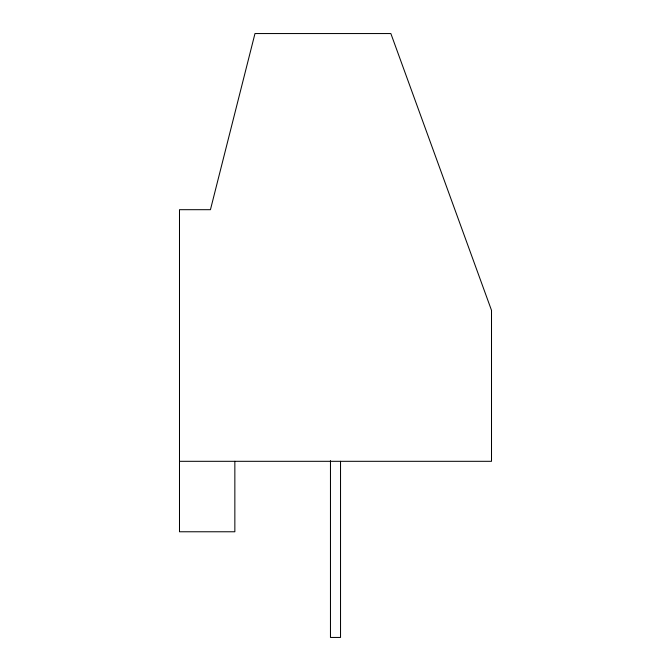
<?xml version="1.0" encoding="UTF-8"?>
<svg xmlns="http://www.w3.org/2000/svg" width="671" height="671" viewBox="0 0 671 671"><rect width="100%" height="100%" fill="white"/><g stroke="black" fill="none" stroke-linecap="round" stroke-linejoin="round"><path stroke-width="1.01" d="M179.493 461.312L491.507 461.312L491.507 310.337L390.858 33.55L254.98 33.55L210.442 209.688L179.493 209.688L179.493 531.768L234.85 531.768L234.85 461.312M340.532 461.312L340.532 637.45L330.467 637.45L330.467 460.658"/></g></svg>
